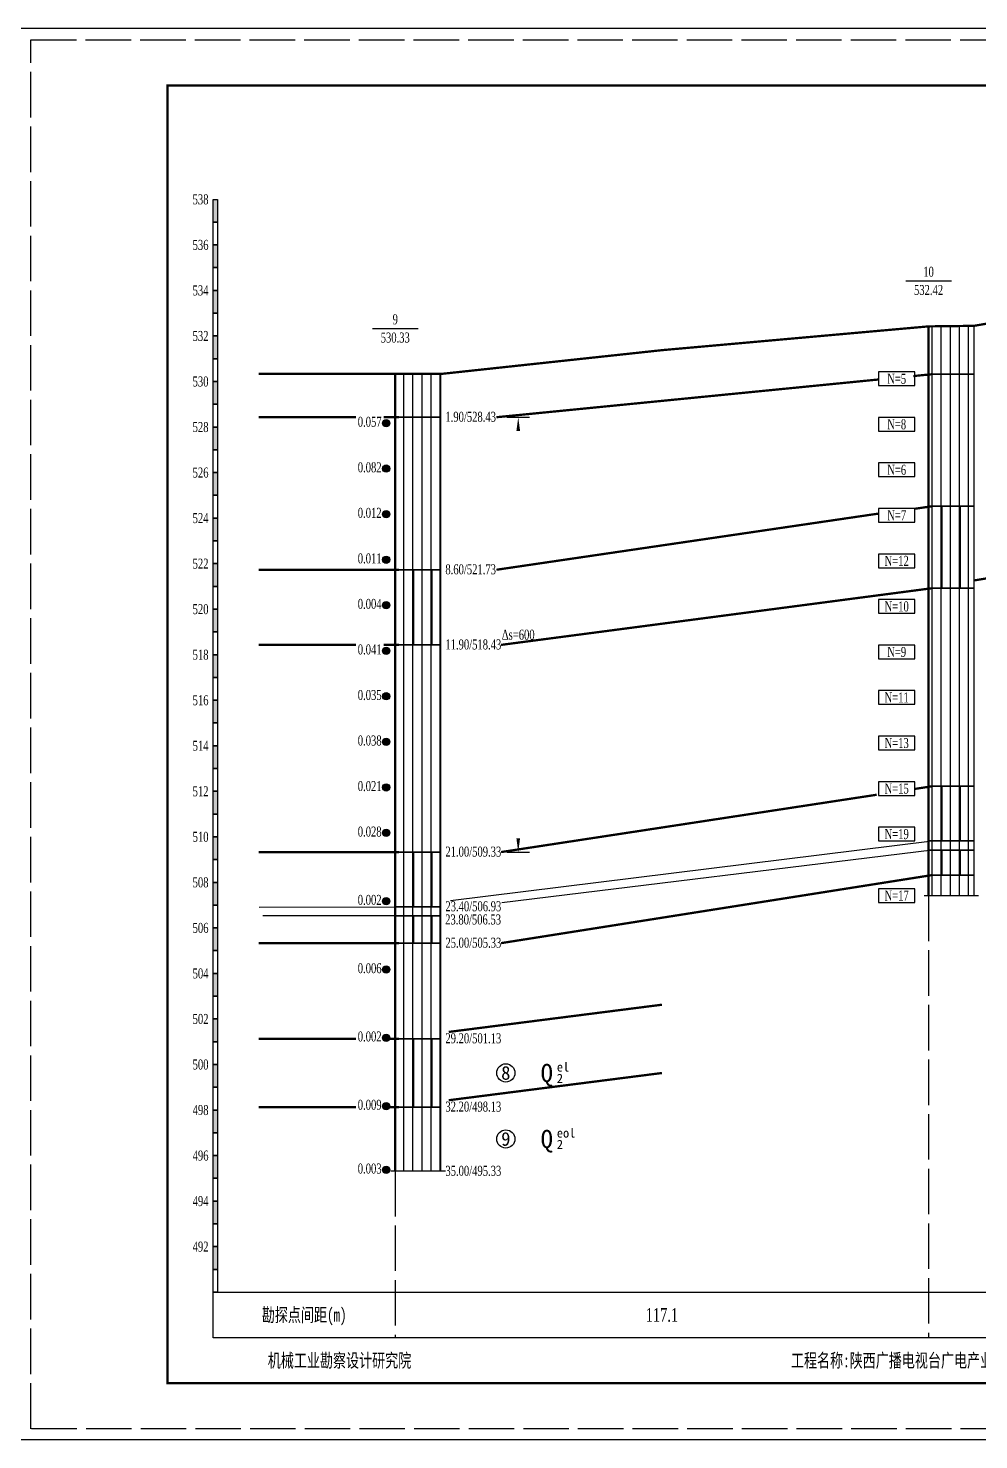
# Model space of a CAD drawing. Header units: millimetres. Extents: x -242 to 4355, y 2409 to 2741.
# Drawn here: x 863.5 to 1072.2, y 2420 to 2730 of the extents above; entities that cross this region are included whole.
import ezdxf
from ezdxf.enums import TextEntityAlignment as Align

# ---------------------------------------------------------------- set-up
doc = ezdxf.new("R2010")
doc.units = ezdxf.units.MM
doc.linetypes.add('XX', pattern=[12, 10, -2])
doc.layers.add('MASKTEXT', color=7, linetype='Continuous')
doc.layers.add('黄土', color=52, linetype='Continuous')
doc.layers.add('打印边线框', color=3, linetype='Continuous', plot=False)
doc.styles.add('Dzcd', font='TIMES.TTF')
doc.styles.get("Standard").update_dxf_attribs({"font": 'SimSun.ttf'})
pattern_1 = [(90, (0, 2.5), (-2, 1e-16), [])]
pattern_2 = [(90, (0, 2.5), (-2, 1e-16), []), (90, (0.1, 2.5), (-4, 2e-16), []), (90, (0.2, 2.5), (-4, 2e-16), [])]

# ---------------------------------------------------------------- blocks, each defined once
blk = doc.blocks.new('TL_YZY')
h = blk.add_hatch(color=256)
edge = h.paths.add_edge_path()
edge.add_arc((0, -0.79), 0.8, 0, 360)
blk.add_circle((0, -0.79), 0.8)
blk = doc.blocks.new('TL_BGN')
for p, q in [((0, -3), (0, 0)), ((0, 0), (-8, 0)), ((-8, 0), (-8, -3)), ((-8, -3), (0, -3))]:
    blk.add_line(p, q)

msp = doc.modelspace()

# ---------------------------------------------------------------- hatches: boundary and pattern name
for points in [[(904.127, 2687.42), (904.127, 2692.42), (905.127, 2692.42), (905.127, 2687.42)], [(904.127, 2677.42), (904.127, 2682.42), (905.127, 2682.42), (905.127, 2677.42)], [(904.127, 2667.42), (904.127, 2672.42), (905.127, 2672.42), (905.127, 2667.42)], [(904.127, 2657.42), (904.127, 2662.42), (905.127, 2662.42), (905.127, 2657.42)], [(904.127, 2647.42), (904.127, 2652.42), (905.127, 2652.42), (905.127, 2647.42)], [(904.127, 2637.42), (904.127, 2642.42), (905.127, 2642.42), (905.127, 2637.42)], [(904.127, 2627.42), (904.127, 2632.42), (905.127, 2632.42), (905.127, 2627.42)], [(904.127, 2617.42), (904.127, 2622.42), (905.127, 2622.42), (905.127, 2617.42)], [(904.127, 2607.42), (904.127, 2612.42), (905.127, 2612.42), (905.127, 2607.42)], [(904.127, 2597.42), (904.127, 2602.42), (905.127, 2602.42), (905.127, 2597.42)], [(904.127, 2587.42), (904.127, 2592.42), (905.127, 2592.42), (905.127, 2587.42)], [(904.127, 2577.42), (904.127, 2582.42), (905.127, 2582.42), (905.127, 2577.42)], [(904.127, 2567.42), (904.127, 2572.42), (905.127, 2572.42), (905.127, 2567.42)], [(904.127, 2557.42), (904.127, 2562.42), (905.127, 2562.42), (905.127, 2557.42)], [(904.127, 2547.42), (904.127, 2552.42), (905.127, 2552.42), (905.127, 2547.42)], [(904.127, 2537.42), (904.127, 2542.42), (905.127, 2542.42), (905.127, 2537.42)], [(904.127, 2527.42), (904.127, 2532.42), (905.127, 2532.42), (905.127, 2527.42)], [(904.127, 2517.42), (904.127, 2522.42), (905.127, 2522.42), (905.127, 2517.42)], [(904.127, 2507.42), (904.127, 2512.42), (905.127, 2512.42), (905.127, 2507.42)], [(904.127, 2497.42), (904.127, 2502.42), (905.127, 2502.42), (905.127, 2497.42)], [(904.127, 2487.42), (904.127, 2492.42), (905.127, 2492.42), (905.127, 2487.42)], [(904.127, 2477.42), (904.127, 2482.42), (905.127, 2482.42), (905.127, 2477.42)], [(904.127, 2467.42), (904.127, 2472.42), (905.127, 2472.42), (905.127, 2467.42)], [(904.127, 2457.42), (904.127, 2462.42), (905.127, 2462.42), (905.127, 2457.42)]]:
    msp.add_hatch(color=0).paths.add_polyline_path(points)
h = msp.add_hatch()
h.set_pattern_fill('古土壤', color=0, scale=0.5, style=0)
h.set_pattern_definition(pattern_2)
h.paths.add_polyline_path([(1061.217, 2625.02), (1061.217, 2607.02), (1071.217, 2607.02), (1071.217, 2625.02)])
h = msp.add_hatch()
h.set_pattern_fill('古土壤', color=0, scale=0.5, style=0)
h.set_pattern_definition(pattern_2)
h.paths.add_polyline_path([(944.127, 2611.07), (944.127, 2594.57), (954.127, 2594.57), (954.127, 2611.07)])
h = msp.add_hatch()
h.set_pattern_fill('古土壤', color=0, scale=0.5, style=0)
h.set_pattern_definition(pattern_2)
h.paths.add_polyline_path([(1061.217, 2563.52), (1061.217, 2551.52), (1071.217, 2551.52), (1071.217, 2563.52)])
h = msp.add_hatch()
h.set_pattern_fill('古土壤', color=0, scale=0.5, style=0)
h.set_pattern_definition(pattern_2)
h.paths.add_polyline_path([(944.127, 2549.07), (944.127, 2537.07), (954.127, 2537.07), (954.127, 2549.07)])
h = msp.add_hatch()
h.set_pattern_fill('古土壤', color=0, scale=0.5, style=0)
h.set_pattern_definition(pattern_2)
h.paths.add_polyline_path([(1061.217, 2549.52), (1061.217, 2544.02), (1071.217, 2544.02), (1071.217, 2549.52)])
h = msp.add_hatch()
h.set_pattern_fill('古土壤', color=0, scale=0.5, style=0)
h.set_pattern_definition(pattern_2)
h.paths.add_polyline_path([(944.127, 2535.07), (944.127, 2529.07), (954.127, 2529.07), (954.127, 2535.07)])
h = msp.add_hatch()
h.set_pattern_fill('古土壤', color=0, scale=0.5, style=0)
h.set_pattern_definition(pattern_2)
h.paths.add_polyline_path([(944.127, 2508.07), (944.127, 2493.07), (954.127, 2493.07), (954.127, 2508.07)])
at = {"layer": '黄土'}
h = msp.add_hatch(dxfattribs=at)
h.set_pattern_fill('黄土', color=0, scale=0.5, style=0)
h.set_pattern_definition(pattern_1)
h.paths.add_polyline_path([(1061.217, 2664.52), (1061.217, 2654.02), (1071.217, 2654.02), (1071.217, 2664.52)])
h = msp.add_hatch(dxfattribs=at)
h.set_pattern_fill('黄土', color=0, scale=0.5, style=0)
h.set_pattern_definition(pattern_1)
h.paths.add_polyline_path([(944.127, 2654.07), (944.127, 2644.57), (954.127, 2644.57), (954.127, 2654.07)])
h = msp.add_hatch(dxfattribs=at)
h.set_pattern_fill('黄土', color=0, scale=0.5, style=0)
h.set_pattern_definition(pattern_1)
h.paths.add_polyline_path([(1061.217, 2654.02), (1061.217, 2625.02), (1071.217, 2625.02), (1071.217, 2654.02)])
h = msp.add_hatch(dxfattribs=at)
h.set_pattern_fill('黄土', color=0, scale=0.5, style=0)
h.set_pattern_definition(pattern_1)
h.paths.add_polyline_path([(944.127, 2644.57), (944.127, 2611.07), (954.127, 2611.07), (954.127, 2644.57)])
h = msp.add_hatch(dxfattribs=at)
h.set_pattern_fill('黄土', color=0, scale=0.5, style=0)
h.set_pattern_definition(pattern_1)
h.paths.add_polyline_path([(1061.217, 2607.02), (1061.217, 2563.52), (1071.217, 2563.52), (1071.217, 2607.02)])
h = msp.add_hatch(dxfattribs=at)
h.set_pattern_fill('黄土', color=0, scale=0.5, style=0)
h.set_pattern_definition(pattern_1)
h.paths.add_polyline_path([(944.127, 2594.57), (944.127, 2549.07), (954.127, 2549.07), (954.127, 2594.57)])
h = msp.add_hatch(dxfattribs=at)
h.set_pattern_fill('黄土', color=0, scale=0.5, style=0)
h.set_pattern_definition(pattern_1)
h.paths.add_polyline_path([(1061.217, 2551.52), (1061.217, 2549.52), (1071.217, 2549.52), (1071.217, 2551.52)])
h = msp.add_hatch(dxfattribs=at)
h.set_pattern_fill('黄土', color=0, scale=0.5, style=0)
h.set_pattern_definition(pattern_1)
h.paths.add_polyline_path([(1061.217, 2544.02), (1061.217, 2539.52), (1071.217, 2539.52), (1071.217, 2544.02)])
h = msp.add_hatch(dxfattribs=at)
h.set_pattern_fill('黄土', color=0, scale=0.5, style=0)
h.set_pattern_definition(pattern_1)
h.paths.add_polyline_path([(944.127, 2537.07), (944.127, 2535.07), (954.127, 2535.07), (954.127, 2537.07)])
h = msp.add_hatch(dxfattribs=at)
h.set_pattern_fill('黄土', color=0, scale=0.5, style=0)
h.set_pattern_definition(pattern_1)
h.paths.add_polyline_path([(944.127, 2529.07), (944.127, 2508.07), (954.127, 2508.07), (954.127, 2529.07)])
h = msp.add_hatch(dxfattribs=at)
h.set_pattern_fill('黄土', color=0, scale=0.5, style=0)
h.set_pattern_definition(pattern_1)
h.paths.add_polyline_path([(944.127, 2493.07), (944.127, 2479.07), (954.127, 2479.07), (954.127, 2493.07)])

# ---------------------------------------------------------------- linework, layer by layer
at = {"color": 0}
for p, q in [((1056.217, 2674.52), (1066.217, 2674.52)), ((939.127, 2664.07), (949.127, 2664.07)), ((968.627, 2644.57), (973.627, 2644.57)), ((956.288, 2538.47), (1062.017, 2551.52)), ((1062.017, 2549.52), (967.514, 2537.936)), ((968.627, 2549.07), (973.627, 2549.07)), ((1060.217, 2539.52), (1072.217, 2539.52)), ((914.227, 2536.97), (944.927, 2537.07)), ((944.127, 2535.07), (915.027, 2535.07)), ((943.127, 2479.07), (955.127, 2479.07))]:
    msp.add_line(p, q, dxfattribs=at)
at = {"color": 0, "linetype": 'XX'}
for p, q in [((1061.217, 2539.52), (1061.217, 2442.42)), ((944.127, 2479.07), (944.127, 2442.42))]:
    msp.add_line(p, q, dxfattribs=at)
at = {"color": 0, "const_width": 0.5}
msp.add_lwpolyline([(894.127, 2432.42), (894.127, 2717.42), (1428.247, 2717.42), (1428.247, 2432.42)], close=True, dxfattribs=at)
at = {"color": 0}
for points in [[(904.127, 2687.42), (904.127, 2692.42), (905.127, 2692.42), (905.127, 2687.42)], [(904.127, 2682.42), (904.127, 2687.42), (905.127, 2687.42), (905.127, 2682.42)], [(904.127, 2677.42), (904.127, 2682.42), (905.127, 2682.42), (905.127, 2677.42)], [(904.127, 2672.42), (904.127, 2677.42), (905.127, 2677.42), (905.127, 2672.42)], [(904.127, 2667.42), (904.127, 2672.42), (905.127, 2672.42), (905.127, 2667.42)], [(904.127, 2662.42), (904.127, 2667.42), (905.127, 2667.42), (905.127, 2662.42)], [(1061.217, 2664.52), (1061.217, 2654.02), (1071.217, 2654.02), (1071.217, 2664.52)], [(904.127, 2657.42), (904.127, 2662.42), (905.127, 2662.42), (905.127, 2657.42)], [(904.127, 2652.42), (904.127, 2657.42), (905.127, 2657.42), (905.127, 2652.42)], [(944.127, 2654.07), (944.127, 2644.57), (954.127, 2644.57), (954.127, 2654.07)], [(1061.217, 2654.02), (1061.217, 2625.02), (1071.217, 2625.02), (1071.217, 2654.02)], [(904.127, 2647.42), (904.127, 2652.42), (905.127, 2652.42), (905.127, 2647.42)], [(904.127, 2642.42), (904.127, 2647.42), (905.127, 2647.42), (905.127, 2642.42)], [(944.127, 2644.57), (944.127, 2611.07), (954.127, 2611.07), (954.127, 2644.57)], [(904.127, 2637.42), (904.127, 2642.42), (905.127, 2642.42), (905.127, 2637.42)], [(904.127, 2632.42), (904.127, 2637.42), (905.127, 2637.42), (905.127, 2632.42)], [(904.127, 2627.42), (904.127, 2632.42), (905.127, 2632.42), (905.127, 2627.42)], [(904.127, 2622.42), (904.127, 2627.42), (905.127, 2627.42), (905.127, 2622.42)], [(1061.217, 2625.02), (1061.217, 2607.02), (1071.217, 2607.02), (1071.217, 2625.02)], [(904.127, 2617.42), (904.127, 2622.42), (905.127, 2622.42), (905.127, 2617.42)], [(904.127, 2612.42), (904.127, 2617.42), (905.127, 2617.42), (905.127, 2612.42)], [(904.127, 2607.42), (904.127, 2612.42), (905.127, 2612.42), (905.127, 2607.42)], [(944.127, 2611.07), (944.127, 2594.57), (954.127, 2594.57), (954.127, 2611.07)], [(904.127, 2602.42), (904.127, 2607.42), (905.127, 2607.42), (905.127, 2602.42)], [(1061.217, 2607.02), (1061.217, 2563.52), (1071.217, 2563.52), (1071.217, 2607.02)], [(904.127, 2597.42), (904.127, 2602.42), (905.127, 2602.42), (905.127, 2597.42)], [(904.127, 2592.42), (904.127, 2597.42), (905.127, 2597.42), (905.127, 2592.42)], [(904.127, 2587.42), (904.127, 2592.42), (905.127, 2592.42), (905.127, 2587.42)], [(944.127, 2594.57), (944.127, 2549.07), (954.127, 2549.07), (954.127, 2594.57)], [(904.127, 2582.42), (904.127, 2587.42), (905.127, 2587.42), (905.127, 2582.42)], [(904.127, 2577.42), (904.127, 2582.42), (905.127, 2582.42), (905.127, 2577.42)], [(904.127, 2572.42), (904.127, 2577.42), (905.127, 2577.42), (905.127, 2572.42)], [(904.127, 2567.42), (904.127, 2572.42), (905.127, 2572.42), (905.127, 2567.42)], [(904.127, 2562.42), (904.127, 2567.42), (905.127, 2567.42), (905.127, 2562.42)], [(904.127, 2557.42), (904.127, 2562.42), (905.127, 2562.42), (905.127, 2557.42)], [(1061.217, 2563.52), (1061.217, 2551.52), (1071.217, 2551.52), (1071.217, 2563.52)], [(904.127, 2552.42), (904.127, 2557.42), (905.127, 2557.42), (905.127, 2552.42)], [(904.127, 2547.42), (904.127, 2552.42), (905.127, 2552.42), (905.127, 2547.42)], [(1061.217, 2551.52), (1061.217, 2549.52), (1071.217, 2549.52), (1071.217, 2551.52)], [(944.127, 2549.07), (944.127, 2537.07), (954.127, 2537.07), (954.127, 2549.07)], [(1061.217, 2549.52), (1061.217, 2544.02), (1071.217, 2544.02), (1071.217, 2549.52)], [(904.127, 2542.42), (904.127, 2547.42), (905.127, 2547.42), (905.127, 2542.42)], [(904.127, 2537.42), (904.127, 2542.42), (905.127, 2542.42), (905.127, 2537.42)], [(1061.217, 2544.02), (1061.217, 2539.52), (1071.217, 2539.52), (1071.217, 2544.02)], [(904.127, 2532.42), (904.127, 2537.42), (905.127, 2537.42), (905.127, 2532.42)], [(944.127, 2537.07), (944.127, 2535.07), (954.127, 2535.07), (954.127, 2537.07)], [(944.127, 2535.07), (944.127, 2529.07), (954.127, 2529.07), (954.127, 2535.07)], [(904.127, 2527.42), (904.127, 2532.42), (905.127, 2532.42), (905.127, 2527.42)], [(904.127, 2522.42), (904.127, 2527.42), (905.127, 2527.42), (905.127, 2522.42)], [(944.127, 2529.07), (944.127, 2508.07), (954.127, 2508.07), (954.127, 2529.07)], [(904.127, 2517.42), (904.127, 2522.42), (905.127, 2522.42), (905.127, 2517.42)], [(904.127, 2512.42), (904.127, 2517.42), (905.127, 2517.42), (905.127, 2512.42)], [(904.127, 2507.42), (904.127, 2512.42), (905.127, 2512.42), (905.127, 2507.42)], [(944.127, 2508.07), (944.127, 2493.07), (954.127, 2493.07), (954.127, 2508.07)], [(904.127, 2502.42), (904.127, 2507.42), (905.127, 2507.42), (905.127, 2502.42)], [(904.127, 2497.42), (904.127, 2502.42), (905.127, 2502.42), (905.127, 2497.42)], [(904.127, 2492.42), (904.127, 2497.42), (905.127, 2497.42), (905.127, 2492.42)], [(904.127, 2487.42), (904.127, 2492.42), (905.127, 2492.42), (905.127, 2487.42)], [(944.127, 2493.07), (944.127, 2479.07), (954.127, 2479.07), (954.127, 2493.07)], [(904.127, 2482.42), (904.127, 2487.42), (905.127, 2487.42), (905.127, 2482.42)], [(904.127, 2477.42), (904.127, 2482.42), (905.127, 2482.42), (905.127, 2477.42)], [(904.127, 2472.42), (904.127, 2477.42), (905.127, 2477.42), (905.127, 2472.42)], [(904.127, 2467.42), (904.127, 2472.42), (905.127, 2472.42), (905.127, 2467.42)], [(904.127, 2462.42), (904.127, 2467.42), (905.127, 2467.42), (905.127, 2462.42)], [(904.127, 2457.42), (904.127, 2462.42), (905.127, 2462.42), (905.127, 2457.42)], [(904.127, 2452.42), (904.127, 2457.42), (905.127, 2457.42), (905.127, 2452.42)], [(904.127, 2452.42), (1418.247, 2452.42), (1418.247, 2442.42), (904.127, 2442.42)]]:
    msp.add_lwpolyline(points, close=True, dxfattribs=at)
at = {"color": 0, "const_width": 0.5}
for points in [[(914.127, 2654.07), (944.127, 2654.07), (954.127, 2654.07), (1002.672, 2659.295), (1061.217, 2664.52), (1071.217, 2664.64), (1126.187, 2674.287), (1127.456, 2675.273), (1128.483, 2677.091), (1148.907, 2677.92), (1158.895, 2677.717)], [(944.927, 2654.07), (914.127, 2654.07)], [(1057.862, 2653.61), (1062.017, 2654.02)], [(966.342, 2644.57), (1050.217, 2652.855)], [(935.533, 2644.57), (914.127, 2644.57)], [(944.927, 2644.57), (941.586, 2644.57)], [(966.342, 2611.07), (1050.217, 2623.404)], [(1058.225, 2624.467), (1062.017, 2625.02)], [(1071.217, 2608.719), (1149.707, 2621.92)], [(944.927, 2611.07), (914.127, 2611.07)], [(967.357, 2594.57), (1062.017, 2607.02)], [(935.533, 2594.57), (914.127, 2594.57)], [(944.927, 2594.57), (941.592, 2594.57)], [(1058.217, 2562.94), (1062.017, 2563.52)], [(967.357, 2549.07), (1049.828, 2561.659)], [(944.927, 2549.07), (914.127, 2549.07)], [(967.357, 2529.07), (1062.017, 2544.02)], [(944.927, 2529.07), (914.127, 2529.07)], [(955.873, 2509.57), (1002.672, 2515.546)], [(935.533, 2508.07), (914.127, 2508.07)], [(944.927, 2508.07), (941.592, 2508.07)], [(955.873, 2494.57), (1002.672, 2500.546)], [(935.533, 2493.07), (914.127, 2493.07)], [(944.927, 2493.07), (941.589, 2493.07)]]:
    msp.add_lwpolyline(points, dxfattribs=at)
at = {"color": 0}
for points in [[(1061.217, 2664.52, 0.5, 0.5, 0), (1061.217, 2539.52, 0, 0, 0)], [(944.127, 2654.07, 0.5, 0.5, 0), (944.127, 2479.07, 0, 0, 0)], [(971.127, 2598.32, 0, 0, 0), (971.127, 2644.57, 0, 0.8, 0), (971.127, 2641.57, 0, 0, 0)], [(971.127, 2595.32, 0, 0, 0), (971.127, 2549.07, 0, 0.8, 0), (971.127, 2552.07, 0, 0, 0)]]:
    msp.add_lwpolyline(points, format="xyseb", dxfattribs=at)
for centre in [(968.399, 2500.57), (968.399, 2486.07)]:
    msp.add_circle(centre, 2, dxfattribs=at)
at = {"layer": '打印边线框'}
msp.add_lwpolyline([(-80, 2420), (-80, 2730), (4354.562, 2730), (4354.562, 2420), (-80, 2420)], dxfattribs=at)
at = {"layer": '打印边线框', "color": 3, "linetype": 'XX'}
msp.add_lwpolyline([(864.127, 2422.42), (864.127, 2727.42), (1438.247, 2727.42), (1438.247, 2422.42)], close=True, dxfattribs=at)

# ---------------------------------------------------------------- block references
at = {"color": 0}
for name, p in [('TL_BGN', (1058.217, 2654.52)), ('TL_BGN', (1058.217, 2644.52)), ('TL_YZY', (942.127, 2644.07)), ('TL_YZY', (942.127, 2634.07)), ('TL_BGN', (1058.217, 2634.52)), ('TL_YZY', (942.127, 2624.07)), ('TL_BGN', (1058.217, 2624.52)), ('TL_YZY', (942.127, 2614.07)), ('TL_BGN', (1058.217, 2614.52)), ('TL_YZY', (942.127, 2604.07)), ('TL_BGN', (1058.217, 2604.52)), ('TL_YZY', (942.127, 2594.07)), ('TL_BGN', (1058.217, 2594.52)), ('TL_YZY', (942.127, 2584.07)), ('TL_BGN', (1058.217, 2584.52)), ('TL_YZY', (942.127, 2574.07)), ('TL_BGN', (1058.217, 2574.52)), ('TL_YZY', (942.127, 2564.07)), ('TL_BGN', (1058.217, 2564.52)), ('TL_BGN', (1058.217, 2554.52)), ('TL_YZY', (942.127, 2554.07)), ('TL_YZY', (942.127, 2539.07)), ('TL_BGN', (1058.217, 2541.02)), ('TL_YZY', (942.127, 2524.07)), ('TL_YZY', (942.127, 2509.07)), ('TL_YZY', (942.127, 2494.07)), ('TL_YZY', (942.127, 2480.07))]:
    msp.add_blockref(name, p, dxfattribs=at)

# ---------------------------------------------------------------- texts
at = {"color": 0, "style": 'Dzcd', "width": 0.7}
for s, p in [('538', (903.127, 2692.42)), ('536', (903.127, 2682.42)), ('534', (903.127, 2672.42)), ('532', (903.127, 2662.42)), ('530', (903.127, 2652.42)), ('528', (903.127, 2642.42)), ('526', (903.127, 2632.42)), ('524', (903.127, 2622.42)), ('522', (903.127, 2612.42)), ('520', (903.127, 2602.42)), ('518', (903.127, 2592.42)), ('516', (903.127, 2582.42)), ('514', (903.127, 2572.42)), ('512', (903.127, 2562.42)), ('510', (903.127, 2552.42)), ('508', (903.127, 2542.42)), ('506', (903.127, 2532.42)), ('504', (903.127, 2522.42)), ('502', (903.127, 2512.42)), ('500', (903.127, 2502.42)), ('498', (903.127, 2492.42)), ('496', (903.127, 2482.42)), ('494', (903.127, 2472.42)), ('492', (903.127, 2462.42))]:
    msp.add_text(s, height=2.2, dxfattribs=at).set_placement(p, align=Align.MIDDLE_RIGHT)
for s, height, p in [('10', 2.2, (1061.217, 2676.52)), ('532.42', 2.2, (1061.217, 2672.52)), ('9', 2.2, (944.127, 2666.07)), ('530.33', 2.2, (944.127, 2662.07)), ('117.1', 3, (1002.672, 2447.42))]:
    msp.add_text(s, height=height, dxfattribs=at).set_placement(p, align=Align.MIDDLE_CENTER)
at = {"color": 0}
for s, p in [('8', (968.399, 2500.57)), ('9', (968.399, 2486.07))]:
    msp.add_text(s, height=3, dxfattribs=at).set_placement(p, align=Align.MIDDLE_CENTER)
at = {"color": 0, "style": 'Dzcd', "width": 0.7}
msp.add_text('35.00/495.33', height=2.2, dxfattribs=at).set_placement((955.127, 2479.07), align=Align.MIDDLE_LEFT)
at = {"color": 0, "width": 0.7}
msp.add_text('勘探点间距(m)', height=3, dxfattribs=at).set_placement((924.127, 2447.42), align=Align.MIDDLE_CENTER)
for s, p in [('机械工业勘察设计研究院', (916.127, 2437.42)), ('工程名称:陕西广播电视台广电产业园岩土工程勘察（初勘）', (1031.001, 2437.42))]:
    msp.add_text(s, height=3, dxfattribs=at).set_placement(p, align=Align.MIDDLE_LEFT)
at = {"layer": 'MASKTEXT', "color": 0, "style": 'Dzcd', "width": 0.7}
for s, p in [('N=5', (1054.217, 2653.02)), ('N=8', (1054.217, 2643.02)), ('N=6', (1054.217, 2633.02)), ('N=7', (1054.217, 2623.02)), ('N=12', (1054.217, 2613.02)), ('N=10', (1054.217, 2603.02)), ('Δs=600', (971.127, 2596.82)), ('N=9', (1054.217, 2593.02)), ('N=11', (1054.217, 2583.02)), ('N=13', (1054.217, 2573.02)), ('N=15', (1054.217, 2563.02)), ('N=19', (1054.217, 2553.02)), ('N=17', (1054.217, 2539.52))]:
    msp.add_text(s, height=2.2, dxfattribs=at).set_placement(p, align=Align.MIDDLE_CENTER)
at = {"layer": 'MASKTEXT', "style": 'Dzcd', "width": 0.7}
for s, p in [('0.057', (941.127, 2642.47)), ('0.082', (941.127, 2632.47)), ('0.012', (941.127, 2622.47)), ('0.011', (941.127, 2612.47)), ('0.004', (941.127, 2602.47)), ('0.041', (941.127, 2592.47)), ('0.035', (941.127, 2582.47)), ('0.038', (941.127, 2572.47)), ('0.021', (941.127, 2562.47)), ('0.028', (941.127, 2552.47)), ('0.002', (941.127, 2537.47)), ('0.006', (941.127, 2522.47)), ('0.002', (941.127, 2507.47)), ('0.009', (941.127, 2492.47)), ('0.003', (941.127, 2478.47))]:
    msp.add_text(s, height=2.2, dxfattribs=at).set_placement(p, align=Align.RIGHT)
at = {"layer": 'MASKTEXT', "color": 0, "style": 'Dzcd', "width": 0.7}
for s, p in [('1.90/528.43', (955.127, 2643.57)), ('8.60/521.73', (955.127, 2610.07)), ('11.90/518.43', (955.127, 2593.57)), ('21.00/509.33', (955.127, 2548.07)), ('23.40/506.93', (955.127, 2536.07)), ('23.80/506.53', (955.076, 2533.175)), ('25.00/505.33', (955.127, 2528.07)), ('29.20/501.13', (955.127, 2507.07)), ('32.20/498.13', (955.127, 2492.07))]:
    msp.add_text(s, height=2.2, dxfattribs=at).set_placement(p)
at = {"layer": 'MASKTEXT', "color": 0}
for p in [(977.399, 2500.57), (977.399, 2486.07)]:
    msp.add_text('Q', height=4, dxfattribs=at).set_placement(p, align=Align.MIDDLE_CENTER)
for s, p in [('el', (979.599, 2500.87)), ('2', (979.599, 2498.37)), ('eol', (979.599, 2486.37)), ('2', (979.599, 2483.87))]:
    msp.add_text(s, height=2, dxfattribs=at).set_placement(p)

doc.saveas('drawing.dxf')
